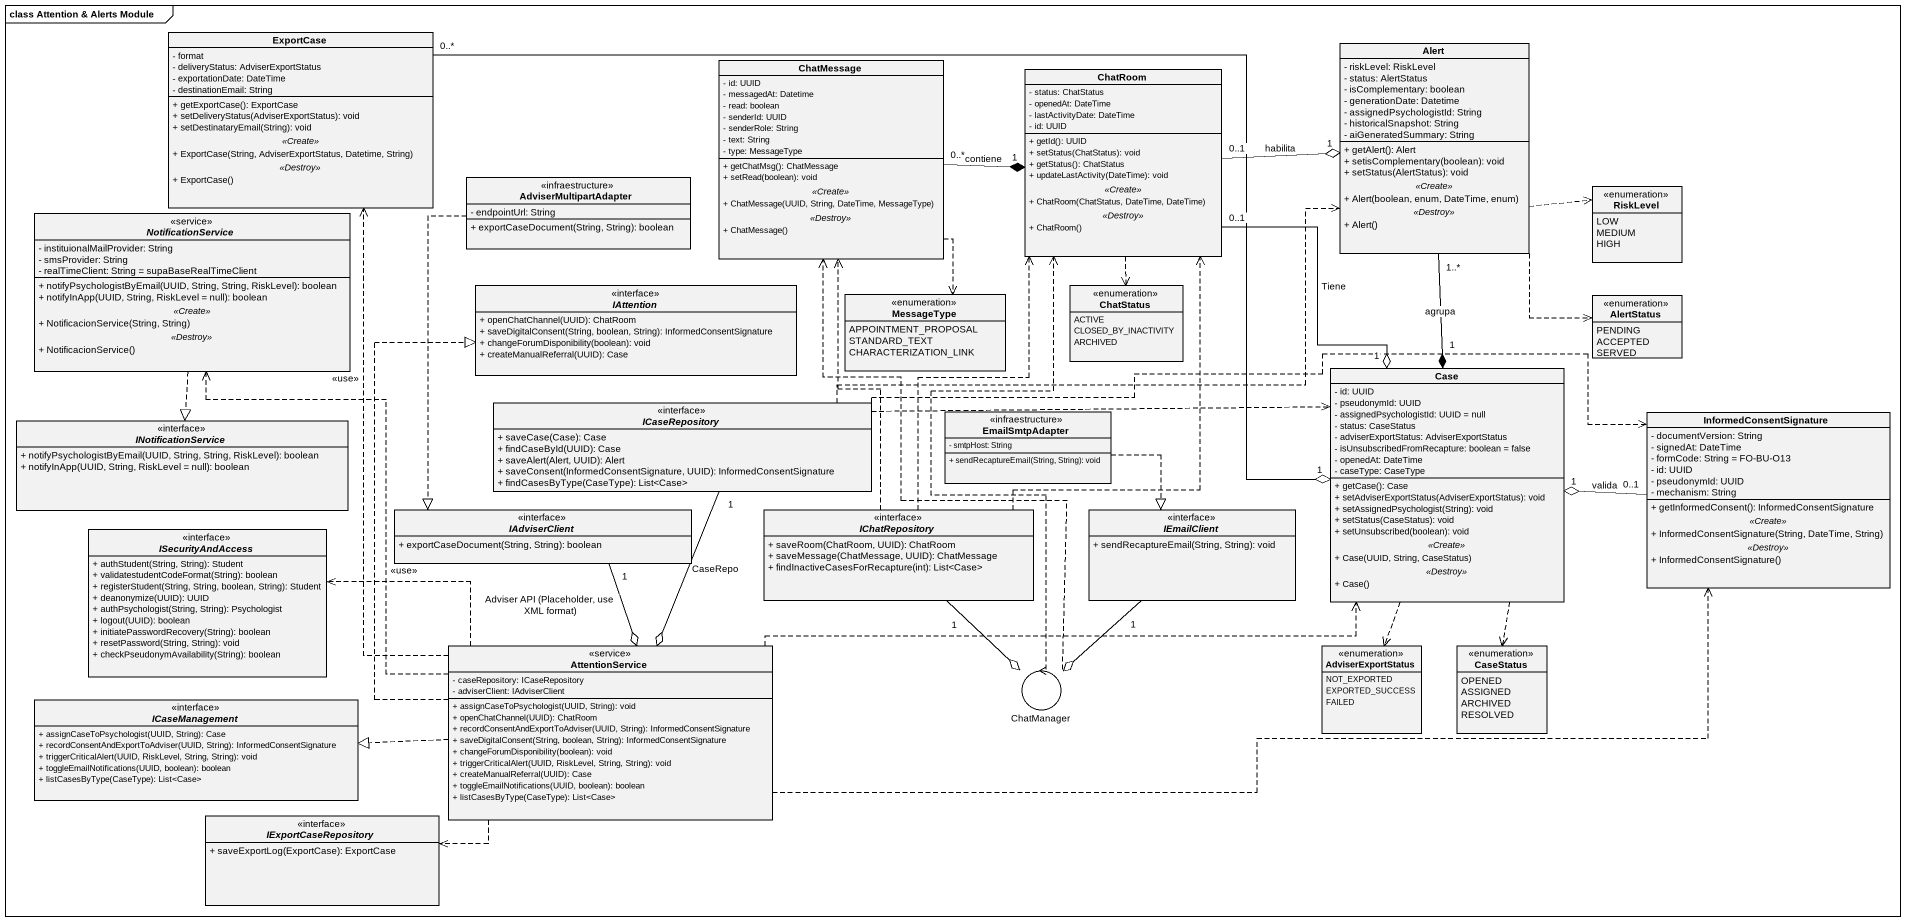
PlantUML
@startuml
mainframe class Attention & Alerts Module
allowmixing
hide circle
hide empty members
skinparam classAttributeIconSize 0
class ExportCase {
  - format
  - deliveryStatus: AdviserExportStatus
  - exportationDate: DateTime
  - destinationEmail: String
  --
  + getExportCase(): ExportCase
  + setDeliveryStatus(AdviserExportStatus): void
  + setDestinataryEmail(String): void
  .. <<Create>> ..
  + ExportCase(String, AdviserExportStatus, Datetime, String)
  .. <<Destroy>> ..
  + ExportCase()
}
class ChatMessage {
  - id: UUID
  - messagedAt: Datetime
  - read: boolean
  - senderId: UUID
  - senderRole: String
  - text: String
  - type: MessageType
  --
  + getChatMsg(): ChatMessage
  + setRead(boolean): void
  .. <<Create>> ..
  + ChatMessage(UUID, String, DateTime, MessageType)
  .. <<Destroy>> ..
  + ChatMessage()
}
class ChatRoom {
  - status: ChatStatus
  - openedAt: DateTime
  - lastActivityDate: DateTime
  - id: UUID
  --
  + getId(): UUID
  + setStatus(ChatStatus): void
  + getStatus(): ChatStatus
  + updateLastActivity(DateTime): void
  .. <<Create>> ..
  + ChatRoom(ChatStatus, DateTime, DateTime)
  .. <<Destroy>> ..
  + ChatRoom()
}
class Alert {
  - riskLevel: RiskLevel
  - status: AlertStatus
  - isComplementary: boolean
  - generationDate: Datetime
  - assignedPsychologistId: String
  - historicalSnapshot: String
  - aiGeneratedSummary: String
  --
  + getAlert(): Alert
  + setisComplementary(boolean): void
  + setStatus(AlertStatus): void
  .. <<Create>> ..
  + Alert(boolean, enum, DateTime, enum)
  .. <<Destroy>> ..
  + Alert()
}
class AdviserMultipartAdapter <<infraestructure>> {
  - endpointUrl: String
  + exportCaseDocument(String, String): boolean
}
enum RiskLevel {
  LOW
  MEDIUM
  HIGH
}
abstract class NotificationService <<service>> {
  - instituionalMailProvider: String
  - smsProvider: String
  - realTimeClient: String = supaBaseRealTimeClient
  --
  + notifyPsychologistByEmail(UUID, String, String, RiskLevel): boolean
  + notifyInApp(UUID, String, RiskLevel = null): boolean
  .. <<Create>> ..
  + NotificacionService(String, String)
  .. <<Destroy>> ..
  + NotificacionService()
}
interface IAttention {
  + openChatChannel(UUID): ChatRoom
  + saveDigitalConsent(String, boolean, String): InformedConsentSignature
  + changeForumDisponibility(boolean): void
  + createManualReferral(UUID): Case
}
enum MessageType {
  APPOINTMENT_PROPOSAL
  STANDARD_TEXT
  CHARACTERIZATION_LINK
}
enum ChatStatus {
  ACTIVE
  CLOSED_BY_INACTIVITY
  ARCHIVED
}
enum AlertStatus {
  PENDING
  ACCEPTED
  SERVED
}
interface ICaseRepository {
  + saveCase(Case): Case
  + findCaseById(UUID): Case
  + saveAlert(Alert, UUID): Alert
  + saveConsent(InformedConsentSignature, UUID): InformedConsentSignature
  + findCasesByType(CaseType): List<Case>
}
class Case {
  - id: UUID
  - pseudonymId: UUID
  - assignedPsychologistId: UUID = null
  - status: CaseStatus
  - adviserExportStatus: AdviserExportStatus
  - isUnsubscribedFromRecapture: boolean = false
  - openedAt: DateTime
  - caseType: CaseType
  --
  + getCase(): Case
  + setAdviserExportStatus(AdviserExportStatus): void
  + setAssignedPsychologist(String): void
  + setStatus(CaseStatus): void
  + setUnsubscribed(boolean): void
  .. <<Create>> ..
  + Case(UUID, String, CaseStatus)
  .. <<Destroy>> ..
  + Case()
}
interface INotificationService {
  + notifyPsychologistByEmail(UUID, String, String, RiskLevel): boolean
  + notifyInApp(UUID, String, RiskLevel = null): boolean
}
class EmailSmtpAdapter <<infraestructure>> {
  - smtpHost: String
  + sendRecaptureEmail(String, String): void
}
class InformedConsentSignature {
  - documentVersion: String
  - signedAt: DateTime
  - formCode: String = FO-BU-O13
  - id: UUID
  - pseudonymId: UUID
  - mechanism: String
  --
  + getInformedConsent(): InformedConsentSignature
  .. <<Create>> ..
  + InformedConsentSignature(String, DateTime, String)
  .. <<Destroy>> ..
  + InformedConsentSignature()
}
interface IAdviserClient {
  + exportCaseDocument(String, String): boolean
}
interface IChatRepository {
  + saveRoom(ChatRoom, UUID): ChatRoom
  + saveMessage(ChatMessage, UUID): ChatMessage
  + findInactiveCasesForRecapture(int): List<Case>
}
interface IEmailClient {
  + sendRecaptureEmail(String, String): void
}
interface ISecurityAndAccess {
  + authStudent(String, String): Student
  + validatestudentCodeFormat(String): boolean
  + registerStudent(String, String, boolean, String): Student
  + deanonymize(UUID): UUID
  + authPsychologist(String, String): Psychologist
  + logout(UUID): boolean
  + initiatePasswordRecovery(String): boolean
  + resetPassword(String, String): void
  + checkPseudonymAvailability(String): boolean
}
class AttentionService <<service>> {
  - caseRepository: ICaseRepository
  - adviserClient: IAdviserClient
  + assignCaseToPsychologist(UUID, String): void
  + openChatChannel(UUID): ChatRoom
  + recordConsentAndExportToAdviser(UUID, String): InformedConsentSignature
  + saveDigitalConsent(String, boolean, String): InformedConsentSignature
  + changeForumDisponibility(boolean): void
  + triggerCriticalAlert(UUID, RiskLevel, String, String): void
  + createManualReferral(UUID): Case
  + toggleEmailNotifications(UUID, boolean): boolean
  + listCasesByType(CaseType): List<Case>
}
enum AdviserExportStatus {
  NOT_EXPORTED
  EXPORTED_SUCCESS
  FAILED
}
enum CaseStatus {
  OPENED
  ASSIGNED
  ARCHIVED
  RESOLVED
}
control ChatManager
interface ICaseManagement {
  + assignCaseToPsychologist(UUID, String): Case
  + recordConsentAndExportToAdviser(UUID, String): InformedConsentSignature
  + triggerCriticalAlert(UUID, RiskLevel, String, String): void
  + toggleEmailNotifications(UUID, boolean): boolean
  + listCasesByType(CaseType): List<Case>
}
interface IExportCaseRepository {
  + saveExportLog(ExportCase): ExportCase
}
ExportCase "0..*" -right-o "1" Case
ChatMessage "0..*" -right-* "1" ChatRoom : contiene
ChatMessage ..> MessageType
ChatRoom "0..1" -right-o "1" Alert : habilita
ChatRoom ..> ChatStatus
ChatRoom "0..1" --o "1" Case : Tiene
Alert .right.> RiskLevel
Alert ..> AlertStatus
Alert "1..*" --* "1" Case : agrupa
AdviserMultipartAdapter ..|> IAdviserClient
NotificationService ..|> INotificationService
ICaseRepository .right.> Alert
ICaseRepository .right.> Case
ICaseRepository .right.> InformedConsentSignature
ICaseRepository "1" --o AttentionService : CaseRepo
Case ..> AdviserExportStatus
Case ..> CaseStatus
EmailSmtpAdapter ..|> IEmailClient
InformedConsentSignature "0..1" -left-o "1" Case : valida
IAdviserClient "1" --o AttentionService : Adviser API (Placeholder, use XML format)
IChatRepository .up.> ChatMessage
IChatRepository .up.> ChatRoom
IChatRepository .up.> ChatRoom
IChatRepository "1" --o ChatManager
IEmailClient "1" --o ChatManager
AttentionService .up.> ExportCase : <<use>>
AttentionService .up.> NotificationService : <<use>>
AttentionService .up.|> IAttention
AttentionService .right.> Case
AttentionService .right.> InformedConsentSignature
AttentionService .left.> ISecurityAndAccess
AttentionService .left.|> ICaseManagement
AttentionService .left.> IExportCaseRepository
ChatManager .up.> ChatMessage
ChatManager .up.> ChatRoom
@enduml
